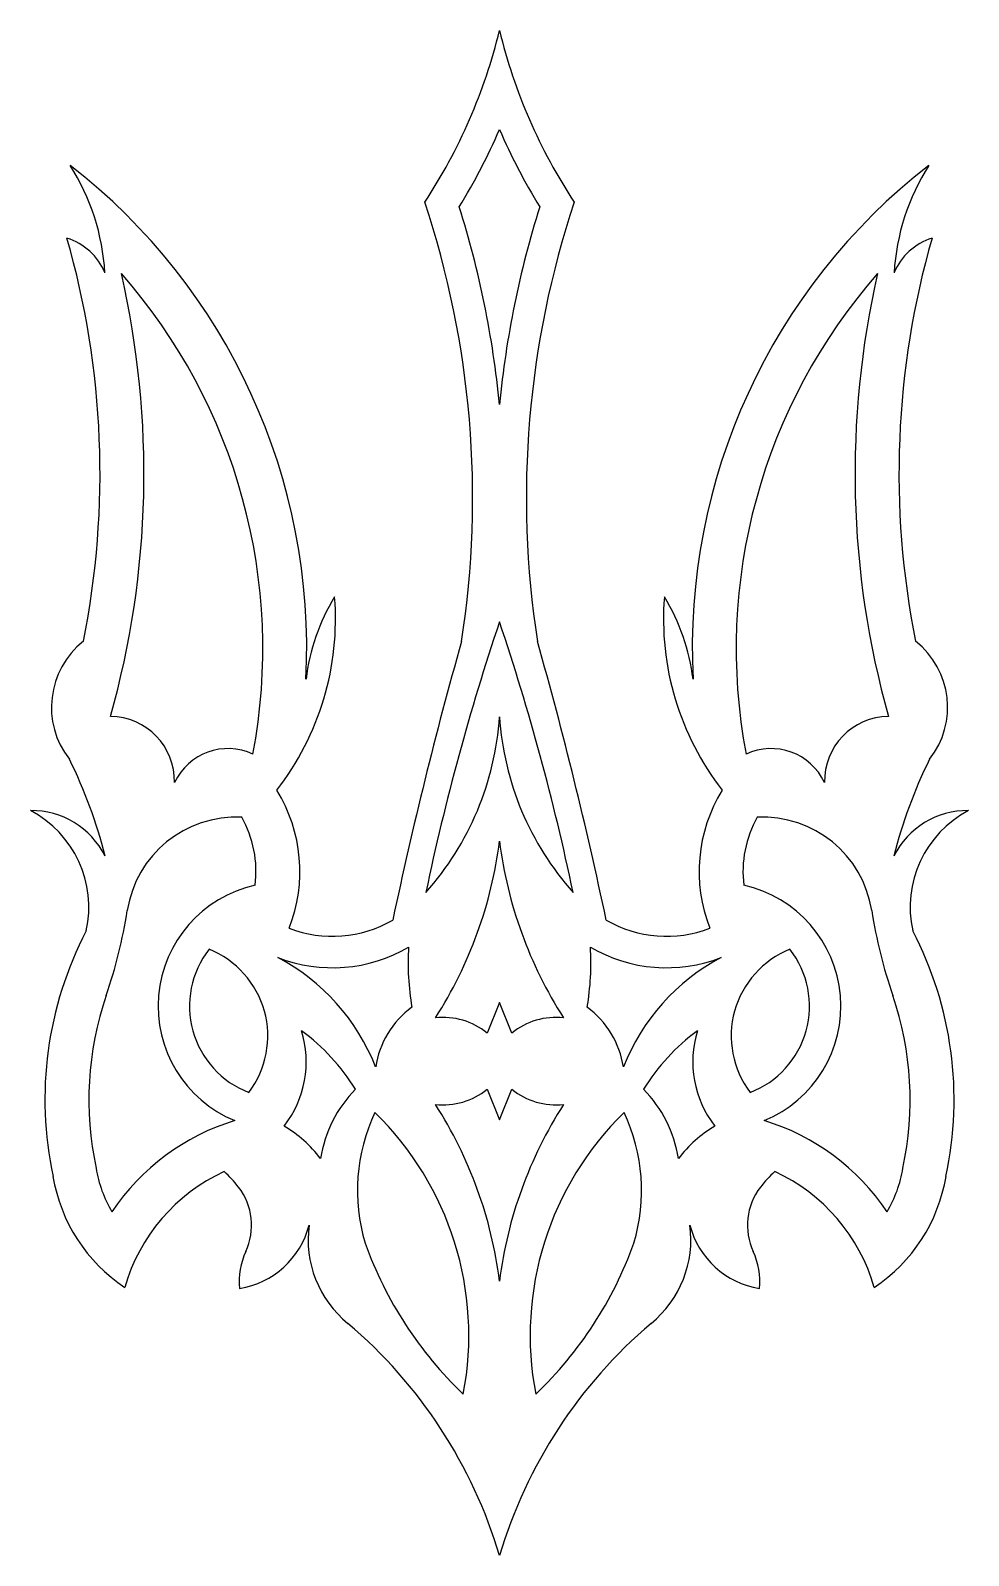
# Model space of a CAD drawing. Header units: millimetres. Extents: x -106.3 to -69, y 82.6 to 143.3.
import ezdxf

# ---------------------------------------------------------------- set-up
doc = ezdxf.new("R2010")
doc.units = ezdxf.units.MM

msp = doc.modelspace()

# ---------------------------------------------------------------- linework, layer by layer
at = {"color": 7, "linetype": 'Continuous', "lineweight": 25}
for p, q in [((-87.644, 104.642), (-88.142, 103.421)), ((-87.147, 103.421), (-87.644, 104.642)), ((-88.142, 101.18), (-87.644, 99.958)), ((-87.644, 99.958), (-87.147, 101.18))]:
    msp.add_line(p, q, dxfattribs=at)
for centre, radius, start, end in [((-108.762, 148.47), 21.73, 326.59759, 346.36416), ((-66.527, 148.47), 21.73, 193.63584, 213.40241), ((-108.762, 148.47), 22.98, 328.11175, 336.77329), ((-66.527, 148.47), 22.98, 203.22671, 211.88825), ((-112.303, 133.171), 8.953, 3.40362, 32.44232), ((-119.695, 118.725), 24.371, 357.13796, 52.16978), ((-55.594, 118.725), 24.371, 127.83022, 182.86204), ((-62.986, 133.171), 8.953, 147.55768, 176.59638), ((-126.05, 124.73), 37.335, 351.2017, 18.38863), ((-126.05, 124.73), 38.585, 5.53043, 17.49718), ((-49.239, 124.73), 38.585, 162.50282, 174.46957), ((-49.239, 124.73), 37.335, 161.61137, 188.7983), ((-137.582, 125.695), 34.022, 348.68937, 16.00416), ((-105.604, 132.756), 2.431, 22.92583, 72.62269), ((-69.684, 132.756), 2.431, 107.37731, 157.07417), ((-37.707, 125.695), 34.022, 163.99584, 191.31063), ((-137.582, 125.695), 35.772, 344.32621, 12.87249), ((-119.695, 118.725), 22.621, 349.30131, 41.33315), ((-55.594, 118.725), 22.621, 138.66685, 190.69869), ((-37.707, 125.695), 35.772, 167.12751, 195.67379), ((-105.284, 119.913), 11.106, 322.10989, 4.54159), ((-87.195, 116.512), 8.219, 148.6209, 173.04196), ((-70.005, 119.913), 11.106, 175.45841, 217.89011), ((-88.093, 116.512), 8.219, 6.95804, 31.3791), ((3.387, 89.237), 96.026, 161.44055, 168.10957), ((-178.676, 89.237), 96.026, 11.89043, 18.55945), ((-102.149, 116.392), 3.348, 128.21398, 218.21398), ((72.831, 73.109), 168.366, 164.1762, 168.06711), ((-248.12, 73.109), 168.366, 11.93289, 15.8238), ((-73.139, 116.392), 3.348, 321.78602, 51.78602), ((-103.183, 113.44), 2.591, 359.05106, 89.05106), ((-99.262, 116.777), 11.643, 318.2359, 356.24764), ((-76.027, 116.777), 11.643, 183.75236, 221.7641), ((-72.106, 113.44), 2.591, 90.94894, 180.94894), ((-121.313, 106.042), 18.49, 13.8463, 26.59905), ((-98.465, 112.399), 2.349, 64.84609, 154.84609), ((-76.823, 112.399), 2.349, 25.15391, 115.15391), ((-53.976, 106.042), 18.49, 153.40095, 166.1537), ((-101.743, 109.853), 6.147, 338.45669, 31.79719), ((-73.546, 109.853), 6.147, 148.20281, 201.54331), ((-108.362, 108.427), 4.355, 347.49775, 62.20261), ((-106.283, 109.017), 3.263, 26.39938, 90.84804), ((-98.13, 107.618), 4.399, 87.173, 171.09271), ((-101.743, 109.853), 4.397, 352.85096, 29.41331), ((-73.546, 109.853), 4.397, 150.58669, 187.14904), ((-77.159, 107.618), 4.399, 8.90729, 92.827), ((-69.006, 109.017), 3.263, 89.15196, 153.60062), ((-66.927, 108.427), 4.355, 117.79739, 192.50225), ((-104.484, 113.19), 16.974, 327.33223, 352.7802), ((-70.805, 113.19), 16.974, 187.2198, 212.66777), ((-96.314, 104.491), 4.931, 102.49301, 247.63625), ((-78.975, 104.491), 4.931, 292.36375, 77.50699), ((-122.235, 111.396), 20, 341.07624, 351.09271), ((-53.054, 111.396), 20, 188.90729, 198.92376), ((-94.298, 112.038), 4.767, 248.75765, 300.26521), ((-80.99, 112.038), 4.767, 239.73479, 291.24235), ((-91.217, 100.762), 14.54, 152.46314, 192.10547), ((-84.072, 100.762), 14.54, 347.89453, 27.53686), ((-96.314, 104.491), 3.681, 142.05577, 249.00128), ((-100.592, 103.302), 3.716, 322.77773, 68.27932), ((-94.298, 112.038), 6.017, 248.75765, 300.26521), ((-100.416, 98.986), 8.422, 21.46545, 62.1235), ((-80.716, 106.206), 10.569, 176.55101, 189.5907), ((-94.572, 106.206), 10.569, 350.4093, 3.44899), ((-80.99, 112.038), 6.017, 239.73479, 291.24235), ((-74.872, 98.986), 8.422, 117.8765, 158.53455), ((-74.697, 103.302), 3.716, 111.72068, 217.22227), ((-78.975, 104.491), 3.681, 290.99872, 37.94423), ((-91.217, 100.762), 12.79, 161.07624, 192.29606), ((-84.072, 100.762), 12.79, 347.70394, 18.92376), ((-89.034, 101.545), 3.582, 125.94833, 171.60917), ((-89.901, 101.248), 2.795, 51.00332, 96.03918), ((-85.388, 101.248), 2.795, 83.96082, 128.99668), ((-86.254, 101.545), 3.582, 8.39083, 54.05167), ((-99.532, 102.28), 4.189, 322.20574, 17.108), ((-100.595, 96.704), 8.487, 31.83471, 53.34392), ((-74.694, 96.704), 8.487, 126.65608, 148.16529), ((-75.757, 102.28), 4.189, 162.892, 217.79426), ((-89.763, 97.624), 5.076, 135.51932, 170.93402), ((-89.901, 103.352), 2.795, 263.96082, 308.99668), ((-85.388, 103.352), 2.795, 231.00332, 276.03918), ((-85.525, 97.624), 5.076, 9.06598, 44.48068), ((-86.012, 97.153), 7.292, 154.80536, 196.74721), ((-101.276, 91.374), 12.41, 349.15943, 45.7094), ((-104.484, 91.411), 16.974, 7.2198, 32.66777), ((-70.805, 91.411), 16.974, 147.33223, 172.7802), ((-74.013, 91.374), 12.41, 134.2906, 190.84057), ((-89.277, 97.153), 7.292, 343.25279, 25.19464), ((-95.567, 91.282), 9.038, 106.87169, 146.27432), ((-98.737, 95.436), 4.961, 37.0235, 59.54138), ((-76.552, 95.436), 4.961, 120.45862, 142.9765), ((-79.722, 91.282), 9.038, 33.72568, 73.12831), ((-98.907, 98.797), 4.867, 188.98146, 210.88016), ((-95.567, 91.282), 7.288, 114.73628, 164.01048), ((-101.408, 94.707), 4.242, 37.3991, 48.85061), ((-73.881, 94.707), 4.242, 131.14939, 142.6009), ((-79.722, 91.282), 7.288, 15.98952, 65.26372), ((-76.382, 98.797), 4.867, 329.11984, 351.01854), ((-98.907, 98.797), 6.617, 189.43948, 236.35546), ((-100.024, 95.765), 2.5, 335.18765, 37.3991), ((-75.265, 95.765), 2.5, 142.6009, 204.81235), ((-76.382, 98.797), 6.617, 303.64454, 350.56052), ((-98.548, 96.633), 3.429, 279.13508, 345.46789), ((-90.976, 95.189), 4.294, 172.18094, 230.931), ((-84.313, 95.189), 4.294, 309.069, 7.81906), ((-76.74, 96.633), 3.429, 194.53211, 260.86492), ((-78.336, 100.303), 15.571, 199.71028, 226.33153), ((-96.952, 100.303), 15.571, 313.66847, 340.28972), ((-95.172, 93.522), 2.845, 155.18765, 185.51944), ((-80.117, 93.522), 2.845, 354.48056, 24.81235), ((-106.237, 77.061), 19.404, 16.62383, 49.67895), ((-69.051, 77.061), 19.404, 130.32105, 163.37617)]:
    msp.add_arc(centre, radius, start, end, dxfattribs=at)

doc.saveas('drawing.dxf')
